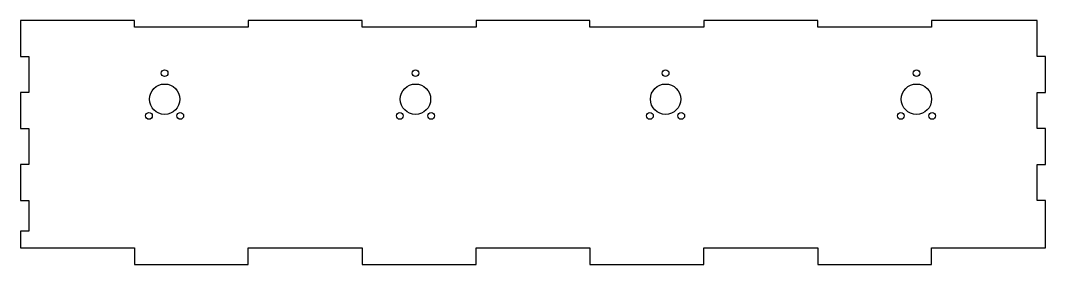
# Model space of a CAD drawing. Header units: millimetres. Extents: x 8 to 623, y -8 to 138.
import ezdxf

# ---------------------------------------------------------------- set-up
doc = ezdxf.new("R2010")
doc.units = ezdxf.units.MM
doc.layers.get('0').update_dxf_attribs({"linetype": 'CONTINUOUS'})

msp = doc.modelspace()

# ---------------------------------------------------------------- linework, layer by layer
msp.add_lwpolyline([(75.83, 1.88), (75.83, -8.12), (144.17, -8.12), (144.17, 1.88), (212.5, 1.88), (212.5, -8.12), (280.83, -8.12), (280.83, 1.88), (349.17, 1.88), (349.17, -8.12), (417.5, -8.12), (417.5, 1.88), (485.83, 1.88), (485.83, -8.12), (554.17, -8.12), (554.17, 1.88), (622.5, 1.88), (622.5, 30.14), (617.5, 30.14), (617.5, 51.71), (622.5, 51.71), (622.5, 73.29), (617.5, 73.29), (617.5, 94.86), (622.5, 94.86), (622.5, 116.43), (617.5, 116.43), (617.5, 138), (554.17, 138), (554.17, 134), (485.83, 134), (485.83, 138), (417.5, 138), (417.5, 134), (349.17, 134), (349.17, 138), (280.83, 138), (280.83, 134), (212.5, 134), (212.5, 138), (144.17, 138), (144.17, 134), (75.83, 134), (75.83, 138), (7.5, 138), (7.5, 116.43), (12.5, 116.43), (12.5, 94.86), (7.5, 94.86), (7.5, 73.29), (12.5, 73.29), (12.5, 51.71), (7.5, 51.71), (7.5, 30.14), (12.5, 30.14), (12.5, 11.87), (7.5, 11.87), (7.5, 1.88)], close=True)
for centre, radius in [((93.99, 106.47), 2), ((244.49, 106.47), 2), ((394.56, 106.47), 2), ((545.06, 106.47), 2), ((93.99, 90.87), 9.1), ((244.49, 90.87), 9.1), ((394.56, 90.87), 9.1), ((545.06, 90.87), 9.1), ((84.59, 80.84), 2), ((103.38, 80.85), 2), ((235.09, 80.84), 2), ((253.88, 80.85), 2), ((385.16, 80.84), 2), ((403.96, 80.85), 2), ((535.66, 80.84), 2), ((554.46, 80.85), 2)]:
    msp.add_circle(centre, radius)

doc.saveas('drawing.dxf')
